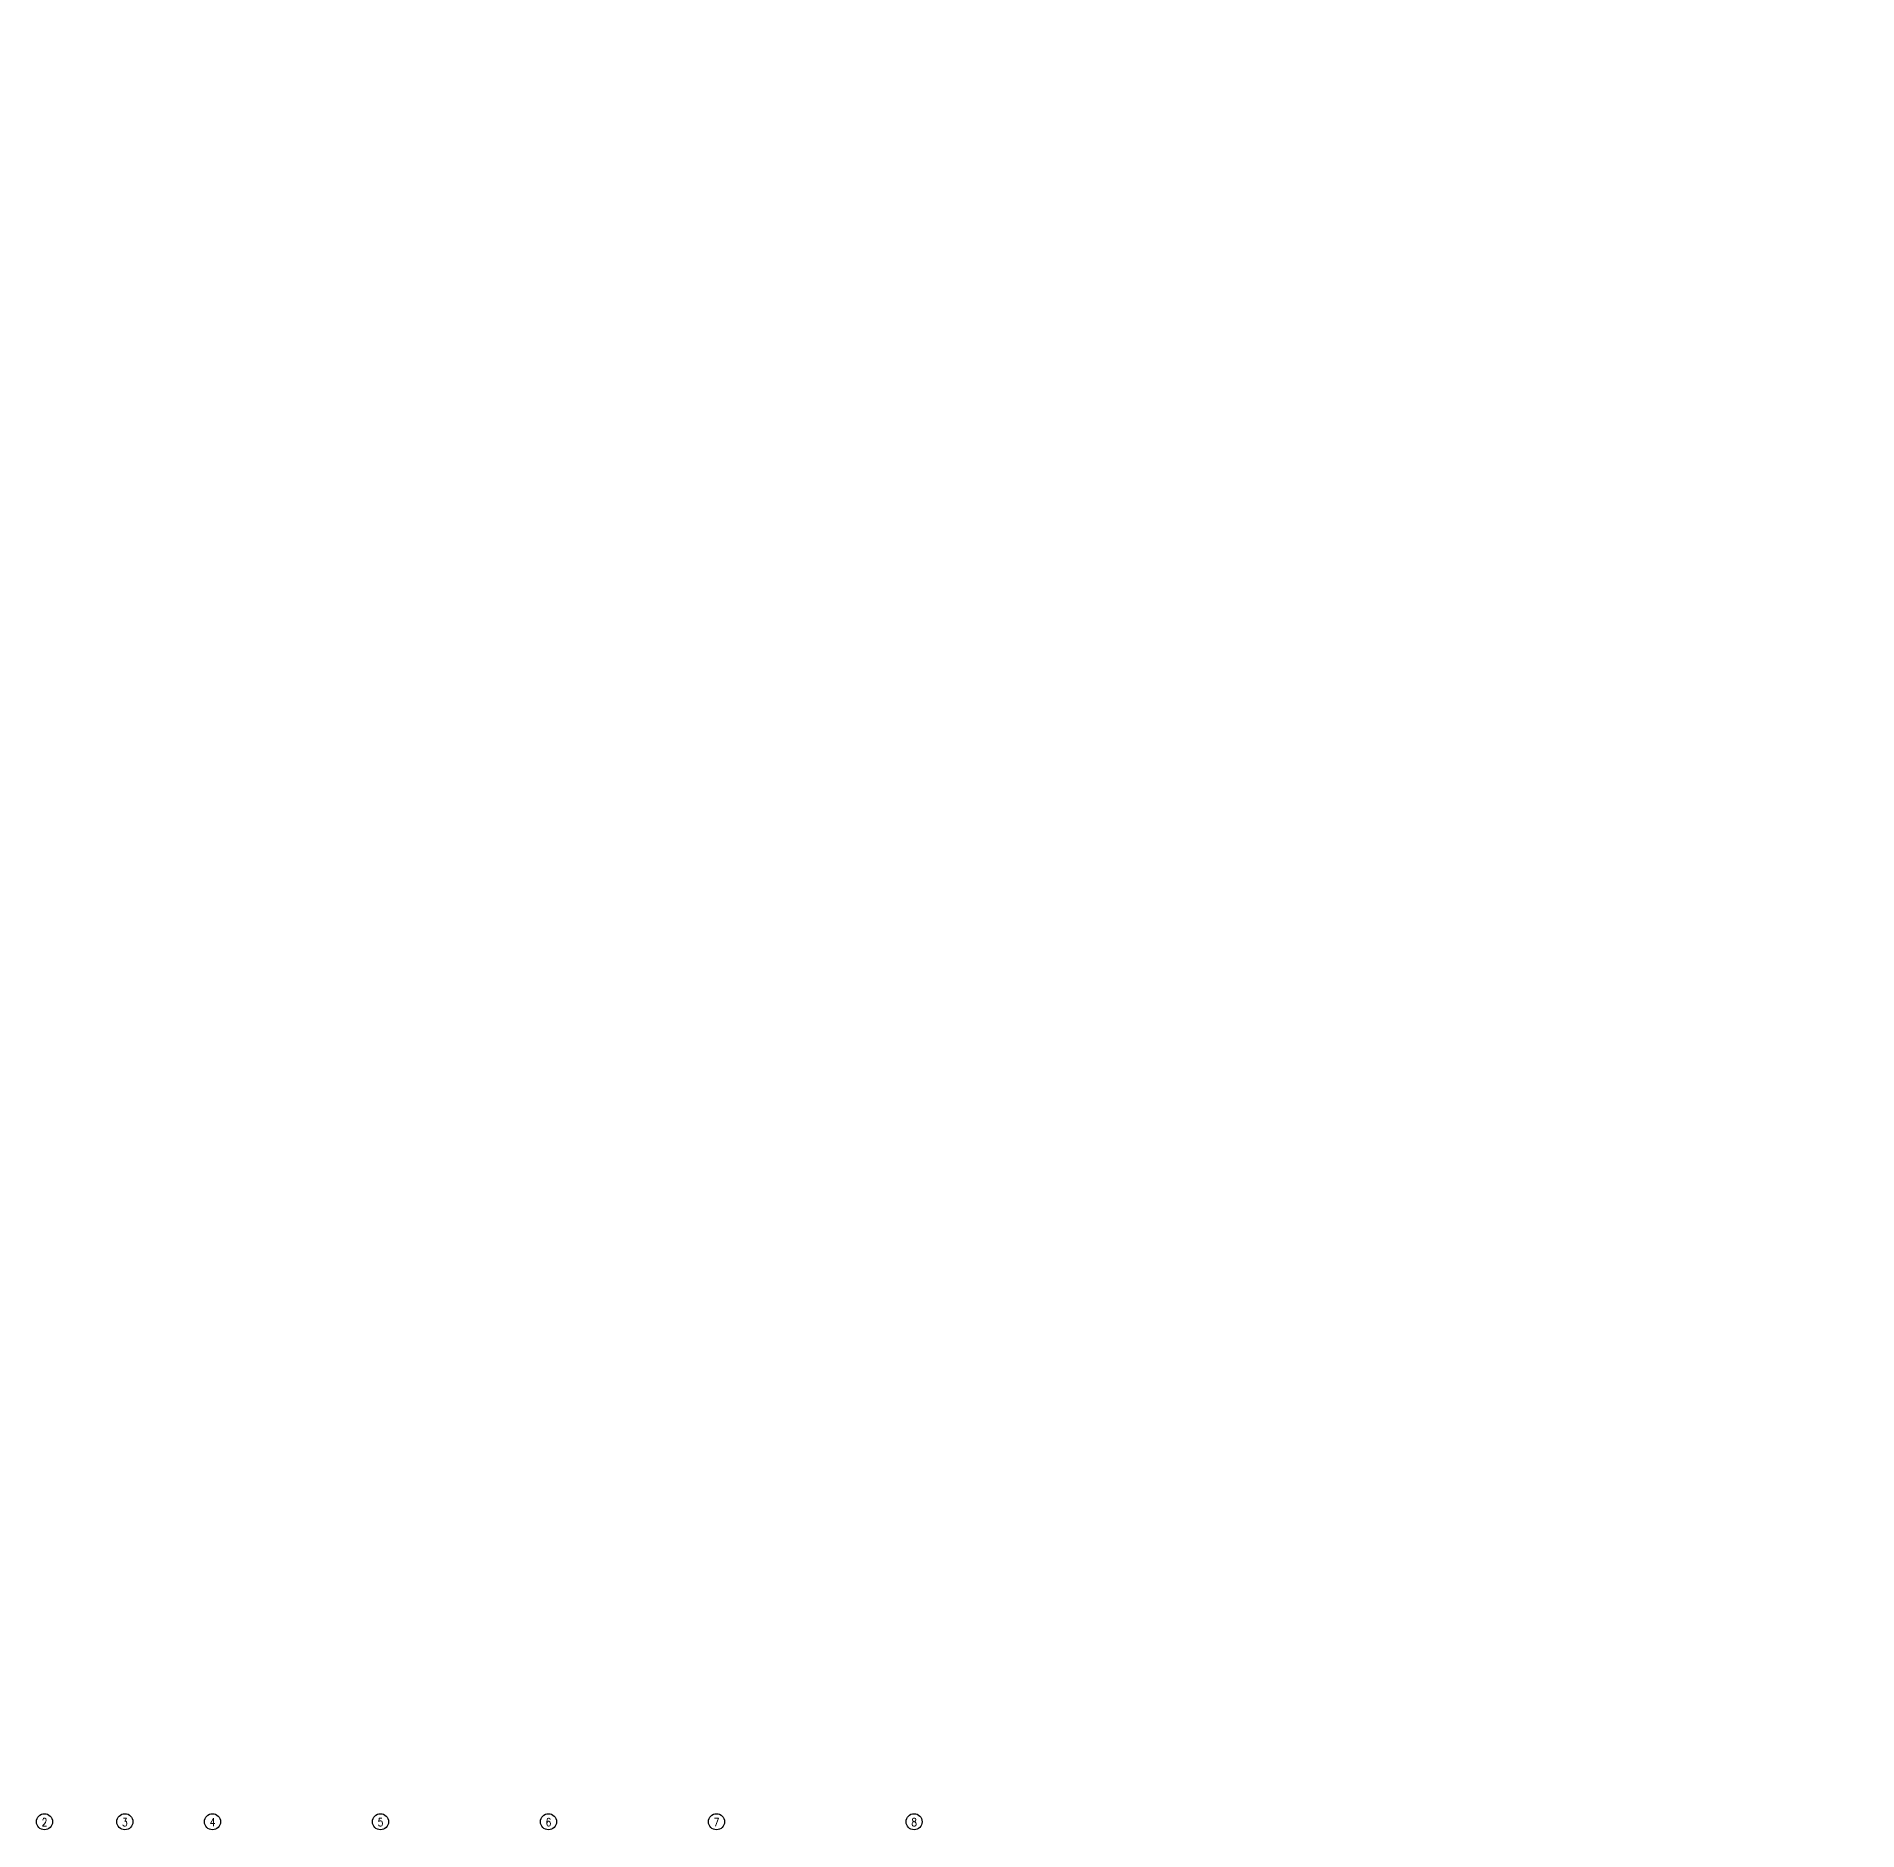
# Model space of a CAD drawing. Header units: millimetres. Extents: x 9926231 to 10238363, y -1347476 to -1088459.
# Drawn here: x 9968478 to 10082297, y -1200575 to -1088459 of the extents above; entities that cross this region are included whole.
import ezdxf
from ezdxf.enums import TextEntityAlignment as Align

# ---------------------------------------------------------------- set-up
doc = ezdxf.new("R2010")
doc.units = ezdxf.units.MM
doc.header["$MEASUREMENT"] = 0
for name, color, linetype in [('A-DIM', 3, 'Continuous'), ('A-STCS-STEP', 4, 'Continuous'), ('BEAMSZ', 3, 'Continuous')]:
    doc.layers.add(name, color=color, linetype=linetype)
doc.styles.add('RomanS', font='romans.shx')

msp = doc.modelspace()

# ---------------------------------------------------------------- linework, layer by layer
at = {"layer": 'A-DIM', "color": 8, "linetype": 'ByBlock', "ltscale": 4}
for centre in [(9968981.1, -1200022.9), (9974006.1, -1200022.9), (9979481.2, -1200022.9), (9989981.3, -1200022.9), (10000481.4, -1200022.9), (10010981.5, -1200022.9), (10023331.1, -1200022.9)]:
    msp.add_circle(centre, 503.4, dxfattribs=at)
at = {"layer": 'A-STCS-STEP', "color": 8}
for centre, start, end in [((10108995.5, -1217826.3), 183.922487, 183.922487), ((10108995.5, -1218108.6), 176.077513, 176.077513)]:
    msp.add_arc(centre, 129367.1, start, end, dxfattribs=at)

# ---------------------------------------------------------------- texts
at = {"layer": 'BEAMSZ', "color": 8, "linetype": 'Continuous', "style": 'RomanS', "width": 0.85}
for s, p in [('2', (9968983.5, -1200056.5)), ('3', (9974008.4, -1200056.5)), ('4', (9979483.6, -1200056.5)), ('5', (9989983.6, -1200056.5)), ('6', (10000483.7, -1200056.5)), ('7', (10010983.8, -1200056.5)), ('8', (10023333.4, -1200056.5))]:
    msp.add_text(s, height=500, dxfattribs=at).set_placement(p, align=Align.MIDDLE)

doc.saveas('drawing.dxf')
